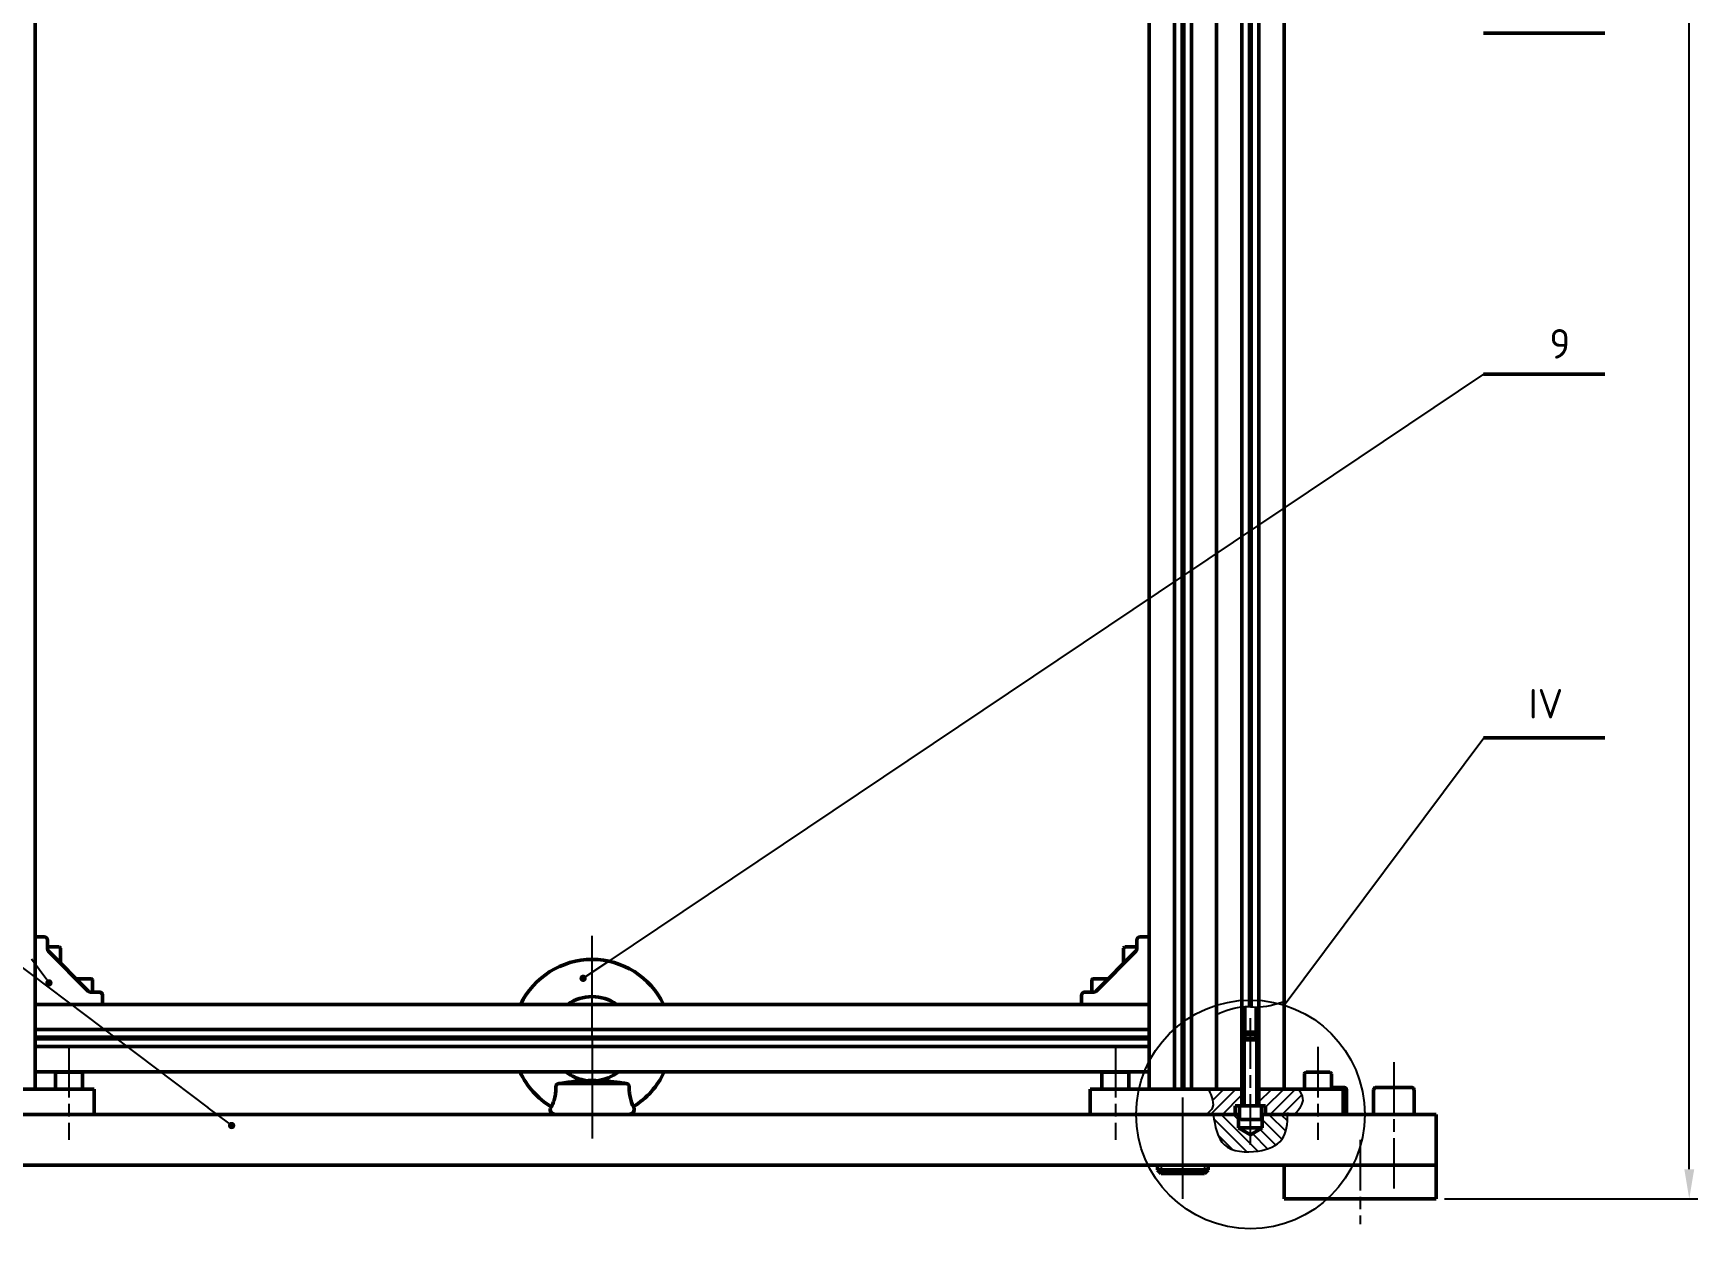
# Model space of a CAD drawing. Header units: millimetres. Extents: x 32504 to 36677, y 41990 to 42879.
# Drawn here: x 34091.5 to 34288.7, y 42368.6 to 42510.2 of the extents above; entities that cross this region are included whole.
import ezdxf

# ---------------------------------------------------------------- set-up
doc = ezdxf.new("R2010")
doc.units = ezdxf.units.MM
doc.linetypes.add('AM_ISO08W050', pattern=[18, 12, -1.5, 3, -1.5])
doc.linetypes.add('AM_ISO08W050x2', pattern=[9, 6, -0.75, 1.5, -0.75])
for name, color, linetype, lineweight in [('AM_0N', 7, 'Continuous', 50), ('AM_4N', 3, 'Continuous', 25), ('AM_5', 3, 'Continuous', 25), ('Duong_tam', 4, 'AM_ISO08W050', 25), ('Net_dam', 7, 'Continuous', 50), ('Net_manh', 3, 'Continuous', 25)]:
    doc.layers.add(name, color=color, linetype=linetype, lineweight=lineweight)
doc.styles.add('TCVN', font='tcvn7284-2003i.ttf')
doc.styles.add('TCVN7284', font='tcvn7284-2003i.ttf', dxfattribs={"height": 3.5})
doc.dimstyles.new('TCVN$0', dxfattribs={"dimtxt": 3.5, "dimasz": 3.5, "dimexe": 1, "dimexo": 1, "dimgap": 1.3, "dimtad": 1, "dimdsep": 46, "dimtxsty": 'TCVN', "dimcen": 0, "dimclrd": 3, "dimclre": 3, "dimclrt": 2, "dimadec": 0, "dimazin": 2, "dimtp": 0.1, "dimtm": 0.1, "dimtfac": 0.71, "dimtmove": 0, "dimatfit": 3, "dimfxl": 1, "dimtfill": 1, "dimlwd": 25, "dimlwe": 25, "dimarcsym": 1})

# ---------------------------------------------------------------- blocks, each defined once
blk = doc.blocks.new('*D35')
at = {"layer": 'Defpoints', "color": 0, "transparency": 16777216}
for p in [(34164.46, 42807.68), (34287.7, 42807.68), (34257.7, 42372.12)]:
    blk.add_point(p, dxfattribs=at)
at = {"layer": 'Net_dam', "color": 3, "linetype": 'ByBlock', "lineweight": 25, "transparency": 16777216}
for p, q in [((34165.46, 42807.68), (34288.7, 42807.68)), ((34287.7, 42375.62), (34287.7, 42804.18)), ((34258.7, 42372.12), (34288.7, 42372.12))]:
    blk.add_line(p, q, dxfattribs=at)
at = {"layer": 'Net_dam', "color": 3, "transparency": 16777216}
for points in [[(34287.12, 42804.18), (34288.29, 42804.18), (34287.7, 42807.68)], [(34287.12, 42375.62), (34288.29, 42375.62), (34287.7, 42372.12)]]:
    blk.add_solid(points, dxfattribs=at)
at = {"layer": 'Net_dam', "color": 2, "transparency": 16777216, "insert": (34284.65, 42589.9), "char_height": 3.5, "attachment_point": 5, "rotation": 90, "style": 'TCVN', "bg_fill": 3, "box_fill_scale": 1.1, "bg_fill_color": 256, "bg_fill_true_color": 13158600, "bg_fill_transparency": 0}
blk.add_mtext('2180', dxfattribs=at)

msp = doc.modelspace()

# ---------------------------------------------------------------- hatches: boundary and pattern name
at = {"layer": 'AM_5'}
h = msp.add_hatch(color=256, dxfattribs=at)
edge = h.paths.add_edge_path(flags=0)
edge.add_arc((34093.3393, 42397.7029), 0.4375, 0, 360)
h = msp.add_hatch(color=256, dxfattribs=at)
edge = h.paths.add_edge_path(flags=0)
edge.add_arc((34156.638, 42398.2467), 0.4375, 0, 360)
h = msp.add_hatch(color=256, dxfattribs=at)
edge = h.paths.add_edge_path(flags=0)
edge.add_arc((34114.9871, 42380.8031), 0.4375, 0, 360)
at = {"layer": 'Net_manh'}
h = msp.add_hatch(dxfattribs=at)
h.set_pattern_fill('ANSI32', color=256, scale=0.05)
h.set_pattern_definition([(45, (42368.29394, 52698.73114), (-0.336759605, 0.336759605), []), (45, (42368.51845, 52698.73114), (-0.336759605, 0.336759605), [])])
edge = h.paths.add_edge_path()
edge.add_line((34234.9047, 42390.9683), (34234.9047, 42391.5956))
edge.add_line((34234.9047, 42391.5956), (34235.04, 42391.8456))
edge.add_line((34235.04, 42391.8456), (34235.04, 42394.8945))
edge.add_spline(control_points=[(34235.04, 42394.8945), (34234.9278, 42394.8928), (34234.816, 42394.8869), (34234.7047, 42394.8772)], knot_values=[3.1222203, 3.1222203, 3.1222203, 3.1222203, 3.46174114, 3.46174114, 3.46174114, 3.46174114], degree=3, periodic=0)
edge.add_line((34234.7047, 42394.8772), (34234.7047, 42385.1216))
edge.add_line((34234.7047, 42385.1216), (34234.8647, 42385.1216))
edge.add_line((34234.8647, 42385.1216), (34234.9047, 42385.1447))
edge.add_line((34234.9047, 42385.1447), (34234.9047, 42385.3683))
edge.add_line((34234.9047, 42385.3683), (34234.9047, 42385.5216))
edge.add_line((34234.9047, 42385.5216), (34234.9047, 42390.9683))
edge = h.paths.add_edge_path()
edge.add_spline(control_points=[(34236.7047, 42394.8449), (34236.5932, 42394.8396), (34236.4814, 42394.8374), (34236.3694, 42394.8385)], knot_values=[4.79228639, 4.79228639, 4.79228639, 4.79228639, 5.1291408, 5.1291408, 5.1291408, 5.1291408], degree=3, periodic=0)
edge.add_line((34236.3694, 42394.8385), (34236.3694, 42391.8456))
edge.add_line((34236.3694, 42391.8456), (34236.5047, 42391.5956))
edge.add_line((34236.5047, 42391.5956), (34236.5047, 42390.9683))
edge.add_line((34236.5047, 42390.9683), (34236.5047, 42385.5216))
edge.add_line((34236.5047, 42385.5216), (34236.5047, 42385.3683))
edge.add_line((34236.5047, 42385.3683), (34236.5047, 42385.1447))
edge.add_line((34236.5047, 42385.1447), (34236.5447, 42385.1216))
edge.add_line((34236.5447, 42385.1216), (34236.6047, 42385.1216))
edge.add_line((34236.6047, 42385.1216), (34236.7047, 42385.1216))
edge.add_line((34236.7047, 42385.1216), (34236.7047, 42394.8449))
h = msp.add_hatch(dxfattribs=at)
h.set_pattern_fill('_U', color=256, angle=45, pattern_type=0)
h.set_pattern_definition([(45, (42368.2939, 52698.7311), (-0.70710678, 0.70710678), [])])
edge = h.paths.add_edge_path()
edge.add_spline(control_points=[(34230.7151, 42385.1216), (34231.1122, 42384.2381), (34231.6591, 42383.0211), (34230.708, 42382.3151), (34230.4473, 42382.1216)], knot_values=[0, 0, 0, 0, 2.41481373, 3.32647185, 3.32647185, 3.32647185, 3.32647185], degree=3, periodic=0)
edge.add_line((34230.4473, 42382.1216), (34233.9047, 42382.1216))
edge.add_line((34233.9047, 42382.1216), (34233.9047, 42383.1216))
edge.add_line((34233.9047, 42383.1216), (34234.7047, 42383.1216))
edge.add_line((34234.7047, 42383.1216), (34234.7047, 42385.1216))
edge.add_line((34234.7047, 42385.1216), (34230.7151, 42385.1216))
edge = h.paths.add_edge_path()
edge.add_spline(control_points=[(34240.9916, 42382.1216), (34241.4791, 42382.7496), (34242.2501, 42383.7428), (34241.6236, 42384.7509), (34241.3933, 42385.1216)], knot_values=[0, 0, 0, 0, 2.09492028, 3.31326303, 3.31326303, 3.31326303, 3.31326303], degree=3, periodic=0)
edge.add_line((34241.3933, 42385.1216), (34236.7047, 42385.1216))
edge.add_line((34236.7047, 42385.1216), (34236.7047, 42383.1216))
edge.add_line((34236.7047, 42383.1216), (34237.0047, 42383.1216))
edge.add_line((34237.0047, 42383.1216), (34237.5047, 42383.1216))
edge.add_line((34237.5047, 42383.1216), (34237.5047, 42382.1216))
edge.add_line((34237.5047, 42382.1216), (34240.9916, 42382.1216))
h = msp.add_hatch(dxfattribs=at)
h.set_pattern_fill('_U', color=256, angle=315, pattern_type=0)
h.set_pattern_definition([(315, (42368.2939, 52698.7311), (0.70710678, 0.70710678), [])])
edge = h.paths.add_edge_path()
edge.add_spline(control_points=[(34231.2837, 42382.1216), (34231.5231, 42380.7129), (34232.0166, 42377.8086), (34236.3729, 42377.4372), (34239.8751, 42378.75), (34240.1156, 42381.0978), (34240.1208, 42382.1216)], knot_values=[0, 0, 0, 0, 3.84624014, 7.92993969, 11.02832658, 14.08049135, 14.08049135, 14.08049135, 14.08049135], degree=3, periodic=0)
edge.add_line((34240.1208, 42382.1216), (34237.1047, 42382.1216))
edge.add_line((34237.1047, 42382.1216), (34237.1047, 42380.5216))
edge.add_line((34237.1047, 42380.5216), (34235.7047, 42379.7133))
edge.add_line((34235.7047, 42379.7133), (34234.3047, 42380.5216))
edge.add_line((34234.3047, 42380.5216), (34234.3047, 42382.1216))
edge.add_line((34234.3047, 42382.1216), (34231.2837, 42382.1216))

# ---------------------------------------------------------------- linework, layer by layer
at = {"layer": 'AM_0N'}
for p, q in [((34234.9047, 42390.9683), (34235.058, 42391.1216)), ((34234.9047, 42385.5216), (34234.9047, 42390.9683)), ((34236.5047, 42390.9683), (34234.9047, 42390.9683)), ((34236.3513, 42391.1216), (34235.058, 42391.1216)), ((34236.5047, 42390.9683), (34236.3513, 42391.1216)), ((34236.5047, 42385.5216), (34236.5047, 42390.9683)), ((34097.1047, 42387.1216), (34094.3047, 42387.1216)), ((34097.3047, 42386.9216), (34097.3047, 42385.1216)), ((34221.1047, 42387.1216), (34218.3047, 42387.1216)), ((34221.3047, 42386.9216), (34221.3047, 42385.1216)), ((34245.1047, 42387.1216), (34242.3047, 42387.1216)), ((34245.3047, 42386.9216), (34245.3047, 42385.1216)), ((34234.9047, 42385.3683), (34234.9047, 42385.5216)), ((34234.9047, 42383.1216), (34234.9047, 42385.3683)), ((34236.5047, 42385.3683), (34236.5047, 42385.5216)), ((34236.5047, 42383.1216), (34236.5047, 42385.3683)), ((34234.4047, 42383.1216), (34234.9047, 42383.1216)), ((34234.9047, 42383.1216), (34236.5047, 42383.1216)), ((34236.5047, 42383.1216), (34237.0047, 42383.1216)), ((34237.0047, 42381.6816), (34237.0047, 42383.1216)), ((34234.5647, 42381.5216), (34236.8447, 42381.5216)), ((34225.1341, 42375.1216), (34224.7047, 42375.551)), ((34224.7047, 42375.551), (34230.7047, 42375.551)), ((34225.1341, 42375.1216), (34230.2753, 42375.1216)), ((34230.7047, 42375.551), (34230.2753, 42375.1216))]:
    msp.add_line(p, q, dxfattribs=at)
for centre, radius, start, end in [((34094.3047, 42386.9216), 0.2, 90, 180), ((34097.1047, 42386.9216), 0.2, 0, 90), ((34218.3047, 42386.9216), 0.2, 90, 180), ((34221.1047, 42386.9216), 0.2, 0, 90), ((34242.3047, 42386.9216), 0.2, 90, 180), ((34245.1047, 42386.9216), 0.2, 0, 90), ((34234.5647, 42381.6816), 0.16, 180, 270), ((34236.8447, 42381.6816), 0.16, 270, 0)]:
    msp.add_arc(centre, radius, start, end, dxfattribs=at)
at = {"layer": 'AM_4N'}
for p, q in [((34235.058, 42391.1216), (34235.058, 42383.1216)), ((34236.3513, 42391.1216), (34236.3513, 42383.1216)), ((34225.1341, 42376.1216), (34225.1341, 42375.1216)), ((34230.2753, 42376.1216), (34230.2753, 42375.1216))]:
    msp.add_line(p, q, dxfattribs=at)
at = {"layer": 'AM_5'}
for p, q in [((34029.6796, 42445.1265), (34112.1925, 42382.9103)), ((34239.7047, 42395.0637), (34263.357, 42426.7502)), ((34093.0803, 42398.0554), (34091.2671, 42400.5235)), ((34157.0013, 42398.4905), (34159.5444, 42400.1967)), ((34114.6378, 42381.0665), (34112.1925, 42382.9103))]:
    msp.add_line(p, q, dxfattribs=at)
at = {"layer": 'Duong_tam'}
for p, q in [((34227.7047, 42372.1216), (34227.7047, 42798.1216)), ((34157.7047, 42391.2645), (34157.7047, 42403.4789)), ((34157.7047, 42391.2645), (34145.4903, 42391.2645)), ((34157.7047, 42391.2645), (34169.9191, 42391.2645)), ((34157.7047, 42391.2645), (34157.7047, 42379.0501))]:
    msp.add_line(p, q, dxfattribs=at)
at = {"layer": 'Duong_tam', "linetype": 'AM_ISO08W050x2'}
for p, q in [((34235.7047, 42378.5216), (34235.7047, 42394.1216)), ((34095.7047, 42390.1216), (34095.7047, 42379.1216)), ((34219.7047, 42390.1216), (34219.7047, 42379.1216)), ((34243.7047, 42390.1216), (34243.7047, 42379.1216)), ((34252.7047, 42388.3216), (34252.7047, 42373.1216))]:
    msp.add_line(p, q, dxfattribs=at)
at = {"layer": 'Net_dam'}
for p, q in [((34226.7047, 42783.1216), (34226.7047, 42385.1216)), ((34227.6008, 42783.1216), (34227.6008, 42385.1216)), ((34227.7047, 42783.1216), (34227.7047, 42385.1216)), ((34227.8086, 42783.1216), (34227.8086, 42385.1216)), ((34228.7047, 42783.1216), (34228.7047, 42385.1216)), ((34231.7047, 42783.1216), (34231.7047, 42385.1216)), ((34234.7047, 42783.1216), (34234.7047, 42385.1216)), ((34235.6008, 42783.1216), (34235.6008, 42394.8772)), ((34235.7047, 42783.1216), (34235.7047, 42394.8707)), ((34235.8086, 42783.1216), (34235.8086, 42394.864)), ((34236.7047, 42783.1216), (34236.7047, 42385.1216)), ((34239.7047, 42783.1216), (34239.7047, 42385.1216)), ((34091.7047, 42395.1606), (34091.7047, 42622.04)), ((34223.7047, 42622.04), (34223.7047, 42395.1606)), ((34277.7109, 42510.219), (34263.3371, 42510.219)), ((34277.7109, 42469.8424), (34263.3371, 42469.8424)), ((34277.7109, 42426.7236), (34263.3371, 42426.7236)), ((34091.7047, 42403.1606), (34091.7047, 42395.1606)), ((34092.7647, 42403.1606), (34091.7047, 42403.1606)), ((34093.1647, 42401.7262), (34093.1647, 42402.7606)), ((34222.2447, 42401.7262), (34222.2447, 42402.7606)), ((34222.6447, 42403.1606), (34223.7047, 42403.1606)), ((34223.7047, 42403.1606), (34223.7047, 42395.1606)), ((34094.1047, 42401.9606), (34093.1647, 42401.9606)), ((34094.5647, 42401.9606), (34093.1647, 42401.9606)), ((34097.9875, 42396.7377), (34093.2818, 42401.4434)), ((34094.7247, 42401.8006), (34094.7247, 42400.0006)), ((34217.4218, 42396.7377), (34222.1275, 42401.4434)), ((34220.6847, 42401.8006), (34220.6847, 42400.0006)), ((34220.8447, 42401.9606), (34222.2447, 42401.9606)), ((34222.2447, 42401.9606), (34221.3047, 42401.9606)), ((34221.3047, 42401.9606), (34222.2447, 42401.9606)), ((34096.5447, 42398.1806), (34098.3447, 42398.1806)), ((34218.8647, 42398.1806), (34217.0647, 42398.1806)), ((34097.2047, 42397.5606), (34097.1647, 42397.5606)), ((34099.3047, 42396.6206), (34098.2704, 42396.6206)), ((34098.5047, 42396.6206), (34098.5047, 42398.0206)), ((34098.5047, 42396.6206), (34098.5047, 42397.5606)), ((34099.7047, 42395.1606), (34099.7047, 42396.2206)), ((34215.7047, 42395.1606), (34215.7047, 42396.2206)), ((34216.1047, 42396.6206), (34217.139, 42396.6206)), ((34216.9047, 42396.6206), (34216.9047, 42398.0206)), ((34216.9047, 42397.5606), (34216.9047, 42396.6206)), ((34216.9047, 42396.6206), (34216.9047, 42397.5606)), ((34091.7047, 42395.1606), (34099.7047, 42395.1606)), ((34166.1723, 42395.1606), (34091.7047, 42395.1606)), ((34091.7047, 42395.1606), (34091.7047, 42394.5606)), ((34091.7047, 42394.5606), (34091.7047, 42392.2206)), ((34223.7047, 42395.1606), (34166.1723, 42395.1606)), ((34223.7047, 42395.1606), (34215.7047, 42395.1606)), ((34223.7047, 42395.1606), (34223.7047, 42394.5606)), ((34223.7047, 42394.5606), (34223.7047, 42392.2206)), ((34235.04, 42391.8456), (34235.04, 42394.8945)), ((34236.3694, 42391.8456), (34236.3694, 42394.8385)), ((34091.7047, 42392.2206), (34091.7047, 42392.1606)), ((34223.7047, 42392.2206), (34223.7047, 42392.1606)), ((34223.7047, 42392.1606), (34091.7047, 42392.1606)), ((34091.7047, 42390.1606), (34091.7047, 42392.1606)), ((34223.7047, 42391.2645), (34091.7047, 42391.2645)), ((34223.7047, 42391.1606), (34091.7047, 42391.1606)), ((34223.7047, 42391.0566), (34091.7047, 42391.0566)), ((34223.7047, 42392.1606), (34211.7047, 42392.1606)), ((34223.7047, 42391.2645), (34211.7047, 42391.2645)), ((34223.7047, 42391.1606), (34211.7047, 42391.1606)), ((34223.7047, 42391.0566), (34211.7047, 42391.0566)), ((34223.7047, 42392.1606), (34223.7047, 42390.1606)), ((34234.9047, 42391.5956), (34235.04, 42391.8456)), ((34234.9047, 42391.5956), (34236.5047, 42391.5956)), ((34235.04, 42391.8456), (34236.3694, 42391.8456)), ((34235.058, 42391.1216), (34235.058, 42391.5956)), ((34236.3513, 42391.1216), (34236.3513, 42391.5956)), ((34236.3694, 42391.8456), (34236.5047, 42391.5956)), ((34223.7047, 42390.1606), (34091.7047, 42390.1606)), ((34091.7047, 42390.1606), (34091.7047, 42390.1006)), ((34091.7047, 42390.1006), (34091.7047, 42387.7606)), ((34223.7047, 42390.1606), (34211.7047, 42390.1606)), ((34223.7047, 42390.1606), (34223.7047, 42390.1006)), ((34223.7047, 42390.1006), (34223.7047, 42387.7606)), ((34091.7047, 42387.7606), (34091.7047, 42387.1606)), ((34219.7047, 42387.1606), (34091.7047, 42387.1606)), ((34091.7047, 42385.1216), (34091.7047, 42387.1606)), ((34094.1047, 42386.9216), (34094.1047, 42385.1216)), ((34223.7047, 42387.1606), (34211.7047, 42387.1606)), ((34218.1047, 42386.9216), (34218.1047, 42385.1216)), ((34223.7047, 42387.7606), (34223.7047, 42387.1606)), ((34223.7047, 42387.1606), (34223.7047, 42385.1216)), ((34242.1047, 42386.9216), (34242.1047, 42385.1216)), ((34098.7047, 42385.1216), (34068.7047, 42385.1216)), ((34098.7047, 42382.1216), (34098.7047, 42385.1216)), ((34153.7444, 42385.7741), (34161.7574, 42385.7741)), ((34216.7047, 42382.1216), (34216.7047, 42385.1216)), ((34216.7047, 42385.1216), (34234.9047, 42385.1216)), ((34224.3047, 42385.1216), (34226.6447, 42385.1216)), ((34228.7647, 42385.1216), (34231.1047, 42385.1216)), ((34232.3047, 42385.1216), (34234.6447, 42385.1216)), ((34234.7047, 42383.1216), (34234.7047, 42385.2848)), ((34236.5047, 42385.1216), (34246.7047, 42385.1216)), ((34236.7047, 42383.1216), (34236.7047, 42385.1216)), ((34236.7647, 42385.1216), (34239.1047, 42385.1216)), ((34245.3047, 42385.3216), (34246.7847, 42385.3216)), ((34246.7047, 42382.1216), (34246.7047, 42385.1216)), ((34247.1047, 42382.1216), (34247.1047, 42385.0016)), ((34250.3047, 42385.0016), (34250.3047, 42382.1216)), ((34250.6247, 42385.3216), (34252.7047, 42385.3216)), ((34252.7047, 42385.3216), (34254.7847, 42385.3216)), ((34255.1047, 42382.1216), (34255.1047, 42385.0016)), ((34152.7219, 42382.8103), (34152.7201, 42382.7366)), ((34233.9047, 42382.1216), (34233.9047, 42383.1216)), ((34234.8047, 42383.1216), (34233.9047, 42383.1216)), ((34234.4047, 42381.6816), (34234.4047, 42383.1216)), ((34235.7047, 42383.1216), (34234.7047, 42383.1216)), ((34235.7047, 42383.1216), (34236.7047, 42383.1216)), ((34236.6047, 42383.1216), (34237.5047, 42383.1216)), ((34237.5047, 42382.1216), (34237.5047, 42383.1216)), ((34098.7047, 42382.1216), (34072.7047, 42382.1216)), ((34072.7047, 42382.1216), (34216.7047, 42382.1216)), ((34211.7047, 42382.1216), (34234.4047, 42382.1216)), ((34216.7047, 42382.1216), (34234.4047, 42382.1216)), ((34234.3047, 42382.1216), (34234.3047, 42380.5216)), ((34237.1047, 42380.5216), (34234.3047, 42380.5216)), ((34234.3047, 42380.5216), (34235.7047, 42379.7133)), ((34237.1047, 42380.5216), (34235.7047, 42379.7133)), ((34237.0047, 42382.1216), (34246.7047, 42382.1216)), ((34237.0047, 42382.1216), (34256.7047, 42382.1216)), ((34237.0047, 42382.1216), (34237.5047, 42382.1216)), ((34237.1047, 42382.1216), (34237.1047, 42380.5216)), ((34256.7047, 42382.1216), (34257.7047, 42382.1216)), ((34257.7047, 42382.1216), (34257.7047, 42376.1216)), ((34075.7047, 42376.1216), (34224.7047, 42376.1216)), ((34109.0077, 42376.1216), (34206.4047, 42376.1216)), ((34209.0047, 42376.1216), (34239.7047, 42376.1216)), ((34224.7047, 42376.1216), (34224.7047, 42375.551)), ((34224.7047, 42375.551), (34224.7047, 42376.1216)), ((34230.2753, 42375.1216), (34225.1341, 42375.1216)), ((34225.1341, 42375.1216), (34230.2753, 42375.1216)), ((34230.7047, 42375.551), (34230.7047, 42376.1216)), ((34230.7047, 42375.551), (34230.7047, 42376.1216)), ((34239.7047, 42372.1216), (34239.7047, 42376.1216)), ((34239.7047, 42376.1216), (34239.9047, 42376.1216)), ((34239.9047, 42376.1216), (34257.5047, 42376.1216)), ((34257.5047, 42376.1216), (34257.7047, 42376.1216)), ((34257.7047, 42376.1216), (34257.7047, 42372.1216)), ((34239.9047, 42372.1216), (34239.7047, 42372.1216)), ((34239.9047, 42372.1216), (34257.5047, 42372.1216)), ((34257.7047, 42372.1216), (34257.5047, 42372.1216))]:
    msp.add_line(p, q, dxfattribs=at)
for centre, radius, start, end in [((34092.7647, 42402.7606), 0.4, 0, 90), ((34222.6447, 42402.7606), 0.4, 90, 180), ((34093.5647, 42401.7262), 0.4, 180, 225), ((34093.5647, 42401.7262), 0.4, 180, 225), ((34094.5647, 42401.8006), 0.16, 0, 90), ((34157.7047, 42391.0789), 9.4, 25.735724, 154.264276), ((34220.8447, 42401.8006), 0.16, 90, 180), ((34221.8447, 42401.7262), 0.4, 315, 0), ((34098.3447, 42398.0206), 0.16, 0, 90), ((34217.0647, 42398.0206), 0.16, 90, 180), ((34098.2704, 42397.0206), 0.4, 225, 270), ((34098.2704, 42397.0206), 0.4, 225, 270), ((34099.3047, 42396.2206), 0.4, 0, 90), ((34216.1047, 42396.2206), 0.4, 90, 180), ((34217.139, 42397.0206), 0.4, 270, 315), ((34157.7047, 42391.0789), 5, 54.719592, 125.280408), ((34157.7047, 42391.0789), 9.4, 204.635434, 238.999147), ((34157.7047, 42391.0789), 5, 231.597363, 263.24061), ((34157.7047, 42391.0789), 5, 242.236216, 263.258537), ((34157.7047, 42391.0789), 5, 276.773229, 308.402637), ((34157.7047, 42391.0789), 9.4, 301.245526, 335.364566), ((34246.7847, 42385.0016), 0.32, 0, 90), ((34250.6247, 42385.0016), 0.32, 90, 180), ((34254.7847, 42385.0016), 0.32, 0, 90), ((34153.3199, 42382.7216), 0.6, 178.567904, 270), ((34162.0895, 42382.7216), 0.6, 270, 1.432096)]:
    msp.add_arc(centre, radius, start, end, dxfattribs=at)
for points, knots in [([(34152.7329, 42382.8171), (34152.7401, 42382.8217), (34152.7564, 42382.8322), (34152.8957, 42383.0725), (34153.0357, 42383.3704), (34153.1795, 42383.7299), (34153.3339, 42384.2778), (34153.4077, 42384.8931), (34153.4106, 42385.2607), (34153.4116, 42385.3886)], [0, 0, 0, 0, 0.15326617, 0.34696008, 0.44195229, 0.53987093, 0.72571654, 0.9045362, 1, 1, 1, 1]), ([(34153.4116, 42385.3886), (34153.4155, 42385.4316), (34153.4232, 42385.5174), (34153.4875, 42385.6318), (34153.5826, 42385.7203), (34153.6753, 42385.7616), (34153.7314, 42385.7717), (34153.7444, 42385.7741)], [0, 0, 0, 0, 0.22809854, 0.45601683, 0.68834798, 0.927715, 1, 1, 1, 1]), ([(34153.7444, 42385.7741), (34153.8033, 42385.7828), (34154.1823, 42385.8392), (34154.8671, 42385.9329), (34155.6966, 42386.0251), (34156.4397, 42386.0848), (34156.9875, 42386.1116), (34157.4014, 42386.1203), (34157.6334, 42386.1215), (34157.6981, 42386.1216), (34157.704, 42386.1216), (34157.7045, 42386.1216), (34157.7047, 42386.1216)], [0, 0, 0, 0, 0.03962151, 0.25513105, 0.47633377, 0.65880122, 0.84209375, 0.93587519, 0.9911977, 0.99542215, 0.9982007, 1, 1, 1, 1]), ([(34157.7047, 42386.1216), (34157.7047, 42386.1216), (34157.7049, 42386.1216), (34157.7074, 42386.1216), (34157.7212, 42386.1216), (34157.7927, 42386.1215), (34158.1085, 42386.1196), (34158.5875, 42386.1069), (34159.2231, 42386.0697), (34159.8962, 42386.0119), (34160.6086, 42385.9327), (34161.2374, 42385.8501), (34161.6275, 42385.7931), (34161.7574, 42385.7741)], [0, 0, 0, 0, 0.00036412, 0.00275787, 0.00628123, 0.01577832, 0.05808549, 0.22757033, 0.39645834, 0.56523869, 0.73930053, 0.91313715, 1, 1, 1, 1]), ([(34161.7574, 42385.7741), (34161.8021, 42385.7629), (34161.8915, 42385.7407), (34162.0005, 42385.6529), (34162.0732, 42385.5375), (34162.0938, 42385.4431), (34162.0942, 42385.3939), (34162.0942, 42385.3886)], [0, 0, 0, 0, 0.24778715, 0.4958393, 0.73749298, 0.97163916, 1, 1, 1, 1]), ([(34162.0942, 42385.3886), (34162.0957, 42385.2506), (34162.0985, 42384.9717), (34162.1462, 42384.452), (34162.2654, 42383.8596), (34162.4616, 42383.3057), (34162.621, 42382.95), (34162.7022, 42382.7857), (34162.6893, 42382.7366), (34162.6805, 42382.8128)], [0, 0, 0, 0, 0.10604741, 0.21435294, 0.40234871, 0.59056543, 0.77730292, 0.97350307, 1, 1, 1, 1])]:
    msp.add_open_spline(points, degree=3, knots=knots, dxfattribs=at)
at = {"layer": 'Net_manh'}
for p, q in [((34234.9047, 42391.5956), (34235.04, 42391.8456)), ((34234.9047, 42390.9683), (34234.9047, 42391.5956)), ((34236.5047, 42391.5956), (34236.3694, 42391.8456)), ((34236.5047, 42390.9683), (34236.5047, 42391.5956)), ((34234.9047, 42385.1447), (34234.9047, 42389.7001)), ((34236.5047, 42385.1447), (34236.5047, 42389.7001))]:
    msp.add_line(p, q, dxfattribs=at)
msp.add_circle((34235.7047, 42382.1216), 13.5461, dxfattribs=at)
for points in [[(34231.7047, 42393.9675), (34235.04, 42394.8945), (34236.3694, 42394.8385), (34239.7047, 42395.5001)], [(34230.7151, 42385.1216), (34231.1168, 42382.7404), (34230.4473, 42382.1216)], [(34241.3933, 42385.1216), (34241.8954, 42384.0116), (34240.9916, 42382.1216)], [(34231.2837, 42382.1216), (34232.6226, 42378.516), (34236.6395, 42377.7801), (34239.4178, 42379.1515), (34240.1208, 42382.1216), (34240.1208, 42382.3293)]]:
    msp.add_spline(points, degree=3, dxfattribs=at)

# ---------------------------------------------------------------- next in the draw order: dimensions: what is measured, and where the dimension line sits
at = {"layer": 'Net_dam'}
dim = msp.add_linear_dim(base=(34287.7047, 42807.6776), p1=(34257.7047, 42372.1216), p2=(34164.4646, 42807.6776), angle=90, text='2180', dimstyle='TCVN$0', override={"dimlfac": 5}, dxfattribs=at)
dim.commit()
dim.dimension.update_dxf_attribs({"geometry": '*D35', "text_midpoint": (34287.7047, 42589.8996), "dimtype": 160})

# ---------------------------------------------------------------- next in the draw order: linework, layer by layer
at = {"layer": 'AM_5'}
msp.add_line((34263.3372, 42469.8344), (34159.5444, 42400.1967), dxfattribs=at)
at = {"layer": 'AM_5', "color": 3}
msp.add_line((34263.3372, 42469.8344), (34277.719, 42469.8344), dxfattribs=at)
at = {"layer": 'Duong_tam', "linetype": 'AM_ISO08W050x2'}
msp.add_line((34248.7047, 42379.1216), (34248.7047, 42369.1216), dxfattribs=at)
at = {"layer": 'Net_manh', "color": 3, "linetype": 'Continuous', "lineweight": 25}
msp.add_circle((34235.7047, 42382.1216), 13.5461, dxfattribs=at)

# ---------------------------------------------------------------- next in the draw order: texts
at = {"layer": 'AM_5', "color": 30, "insert": (34272.3656, 42471.6719), "char_height": 3.5, "attachment_point": 8, "style": 'TCVN7284'}
msp.add_mtext('9', dxfattribs=at)
at = {"layer": 'Net_manh', "color": 7, "insert": (34270.7162, 42430.7822), "char_height": 3.5, "attachment_point": 5, "style": 'TCVN7284'}
msp.add_mtext('IV', dxfattribs=at)

doc.saveas('drawing.dxf')
